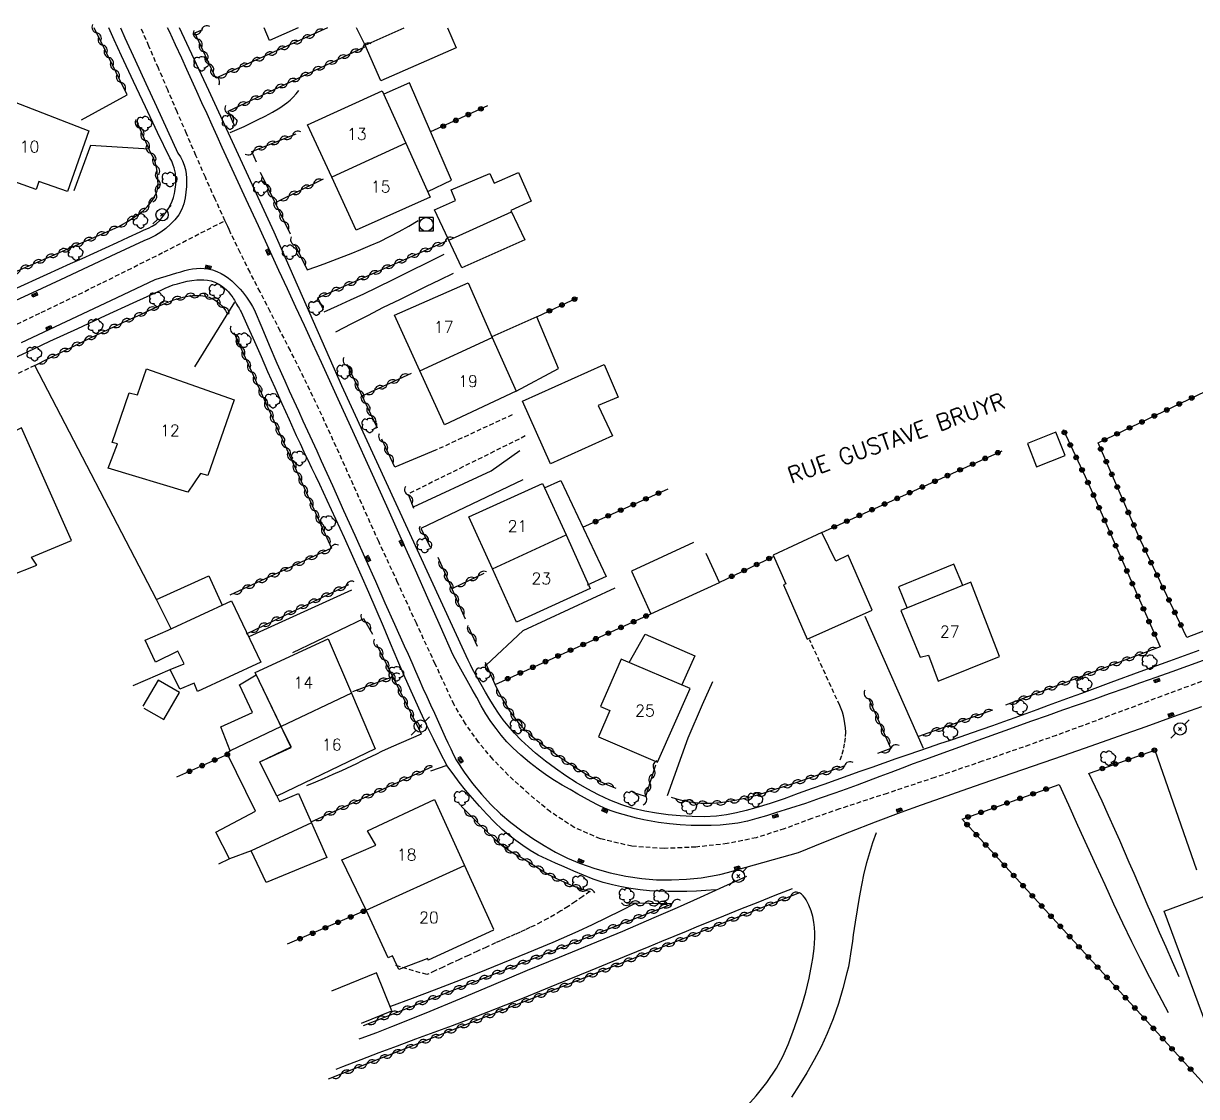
# Model space of a CAD drawing. Header units: millimetres. Extents: x 168000 to 169000, y 126998 to 128000.
# Drawn here: x 168260 to 168387.4, y 127883.9 to 128000.5 of the extents above; entities that cross this region are included whole.
import ezdxf
from ezdxf.enums import TextEntityAlignment as Align

# ---------------------------------------------------------------- set-up
doc = ezdxf.new("R2010")
doc.units = ezdxf.units.MM
doc.linetypes.add('DASHED', pattern=[0.75, 0.5, -0.25])
doc.layers.get('0').update_dxf_attribs({"linetype": 'CONTINUOUS'})
for name, color, linetype in [('W0001', 6, 'DASHED'), ('W0014', 7, 'CONTINUOUS'), ('W0017', 7, 'CONTINUOUS'), ('W0101', 7, 'CONTINUOUS'), ('W0104', 1, 'CONTINUOUS'), ('W0112', 1, 'DASHED'), ('W0300', 7, 'CONTINUOUS'), ('W0310', 3, 'CONTINUOUS'), ('W0323', 7, 'CONTINUOUS'), ('W0333', 7, 'CONTINUOUS'), ('W0401', 7, 'CONTINUOUS'), ('W0420', 7, 'CONTINUOUS'), ('W0473', 7, 'CONTINUOUS'), ('W0989', 7, 'CONTINUOUS'), ('W0991', 7, 'CONTINUOUS'), ('W1102', 7, 'CONTINUOUS')]:
    doc.layers.add(name, color=color, linetype=linetype)
doc.styles.get("Standard").update_dxf_attribs({"font": 'romans.shx', "width": 0.85})

# ---------------------------------------------------------------- blocks, each defined once
blk = doc.blocks.new('T300')
for p, q in [((-0.8, 0.51), (-0.86, 0.34)), ((-0.86, 0.34), (-0.86, 0.17)), ((-0.86, 0.17), (-0.74, 0.06)), ((-0.69, 0.63), (-0.8, 0.51)), ((-0.8, -0.06), (-0.74, 0.06)), ((-0.74, 0.06), (-0.69, 0.11)), ((-0.57, 0.69), (-0.69, 0.63)), ((-0.46, 0.69), (-0.57, 0.69)), ((-0.29, 0.63), (-0.46, 0.69)), ((-0.29, 0.63), (-0.17, 0.74)), ((-0.23, 0.57), (-0.29, 0.63)), ((-0.17, 0.74), (-0.06, 0.8)), ((-0.06, 0.8), (0.06, 0.8)), ((0.06, 0.8), (0.23, 0.74)), ((0.23, 0.74), (0.34, 0.63)), ((0.34, 0.63), (0.4, 0.51)), ((0.46, 0.46), (0.34, 0.46)), ((0.4, 0.51), (0.4, 0.46)), ((0.57, 0.4), (0.46, 0.46)), ((0.57, 0.4), (0.69, 0.29)), ((0.69, 0.29), (0.74, 0.17)), ((0.74, 0.06), (0.69, -0.17)), ((0.74, 0.17), (0.74, 0.06)), ((-0.8, -0.17), (-0.8, -0.06)), ((-0.8, -0.23), (-0.8, -0.17)), ((-0.74, -0.34), (-0.8, -0.23)), ((-0.69, -0.4), (-0.74, -0.34)), ((-0.51, -0.46), (-0.69, -0.4)), ((-0.4, -0.46), (-0.51, -0.46)), ((-0.4, -0.46), (-0.34, -0.46)), ((-0.34, -0.46), (-0.34, -0.4)), ((-0.34, -0.51), (-0.34, -0.46)), ((-0.29, -0.63), (-0.34, -0.51)), ((-0.17, -0.74), (-0.29, -0.63)), ((-0.06, -0.8), (-0.17, -0.74)), ((0.06, -0.8), (-0.06, -0.8)), ((0.17, -0.74), (0.06, -0.8)), ((0.23, -0.69), (0.17, -0.74)), ((0.29, -0.46), (0.23, -0.46)), ((0.29, -0.63), (0.23, -0.69)), ((0.46, -0.4), (0.29, -0.46)), ((0.34, -0.51), (0.29, -0.63)), ((0.34, -0.51), (0.34, -0.46)), ((0.57, -0.34), (0.46, -0.4)), ((0.63, -0.29), (0.57, -0.34)), ((0.69, -0.17), (0.63, -0.29))]:
    blk.add_line(p, q)
blk = doc.blocks.new('T420')
for p, q in [((0.75, 0.75), (-0.75, 0.75)), ((-0.75, 0.75), (-0.75, -0.75)), ((0.75, 0.75), (0.75, -0.75)), ((0.75, -0.75), (-0.75, -0.75))]:
    blk.add_line(p, q)
blk.add_ellipse((0, 0), major_axis=(-0.53, 0.53), ratio=1, start_param=3.926991, end_param=10.210176)
blk = doc.blocks.new('T401')
for p, q in [((-0.3, 0.3), (0, 0.3)), ((-0.3, -0.25), (-0.3, 0.3)), ((-0.3, 0.15), (0, 0.15)), ((-0.3, 0), (0, 0)), ((0, 0.3), (0, -0.25)), ((-0.3, -0.15), (0, -0.15)), ((-0.3, -0.25), (-0.3, -0.3)), ((-0.3, -0.3), (0, -0.3)), ((0, -0.3), (0, -0.25))]:
    blk.add_line(p, q)
blk = doc.blocks.new('T473')
for p, q in [((-0.166667, 0.166667), (0.166667, -0.166667)), ((-0.166667, -0.166667), (0.166667, 0.166667)), ((0.500001, 0.500001), (1.000002, 1.000002)), ((-1.000002, -1.000002), (-0.500001, -0.500001))]:
    blk.add_line(p, q)
blk.add_ellipse((0, 0), major_axis=(0.471405, 0.471405), ratio=1, start_param=5.4977871438, end_param=11.780972451)
blk = doc.blocks.new('t310o')
at = {"color": 0, "linetype": 'Continuous'}
for centre, start, end in [((-0.5, 0.38), 216.8699, 323.1304), ((0.5, -0.37), 36.8699, 143.1303)]:
    blk.add_arc(centre, 0.625, start, end, dxfattribs=at)
blk = doc.blocks.new('t323o')
at = {"color": 0, "linetype": 'Continuous'}
for radius in [0.25, 0.15]:
    blk.add_circle((0, 0), radius, dxfattribs=at)

msp = doc.modelspace()

# ---------------------------------------------------------------- linework, layer by layer
at = {"layer": 'W0001'}
for points in [[(168281.84, 127979.06), (168280.77, 127981.41), (168279.71, 127983.77), (168278.68, 127986.14), (168277.66, 127988.51), (168276.64, 127990.89), (168275.63, 127993.26), (168274.61, 127995.64), (168273.58, 127998.01), (168272.71, 128000)], [(168255.17, 127965.9), (168261.89, 127969.08), (168268.58, 127972.34), (168275.23, 127975.67), (168281.84, 127979.06)], [(168389.31, 127929.53), (168386.45, 127928.47), (168383.58, 127927.4), (168380.72, 127926.33), (168377.86, 127925.26), (168374.99, 127924.2), (168372.12, 127923.15), (168369.24, 127922.12), (168364.09, 127920.33), (168358.93, 127918.57), (168353.75, 127916.85), (168348.57, 127915.15), (168345.58, 127914.11), (168342.59, 127913), (168339.54, 127912.03), (168336.4, 127911.39), (168332.99, 127911.01), (168329.53, 127910.86), (168326.04, 127911.1), (168322.62, 127911.9), (168319.78, 127913.14), (168317.2, 127914.83), (168314.84, 127916.78), (168312.61, 127918.82), (168310.92, 127920.56), (168309.37, 127922.42), (168307.97, 127924.39), (168306.73, 127926.47), (168304.68, 127930.89), (168302.63, 127935.32), (168300.59, 127939.76), (168298.55, 127944.19), (168297.62, 127946.25), (168296.69, 127948.31), (168295.77, 127950.38), (168294.85, 127952.44), (168293.92, 127954.5), (168292.98, 127956.56), (168292.03, 127958.61), (168291.07, 127960.65), (168290.02, 127962.8), (168288.94, 127964.94), (168287.85, 127967.07), (168286.75, 127969.19), (168285.65, 127971.32), (168284.56, 127973.45), (168283.49, 127975.59), (168282.45, 127977.75), (168282.3, 127978.08), (168282.15, 127978.41), (168281.99, 127978.73), (168281.84, 127979.06)]]:
    msp.add_lwpolyline(points, dxfattribs=at)
at = {"layer": 'W0014'}
for points in [[(168275.84, 127985.89), (168274.51, 127988.65), (168273.2, 127991.42), (168271.9, 127994.19), (168270.61, 127996.97), (168269.82, 127998.7), (168269.22, 128000)], [(168270.48, 128000), (168270.97, 127998.91), (168272.07, 127996.5), (168273.23, 127993.97), (168274.39, 127991.45), (168275.56, 127988.92), (168276.73, 127986.4)], [(168306.59, 127931.94), (168305.24, 127934.99), (168303.88, 127938.05), (168302.52, 127941.1), (168301.16, 127944.14), (168299.42, 127948.03), (168297.67, 127951.9), (168295.92, 127955.78), (168294.15, 127959.65), (168293.24, 127961.66), (168292.32, 127963.66), (168291.4, 127965.66), (168290.48, 127967.66), (168289.55, 127969.66), (168288.63, 127971.66), (168287.7, 127973.66), (168286.78, 127975.65), (168285.47, 127978.5), (168284.16, 127981.34), (168282.85, 127984.18), (168281.55, 127987.02), (168281, 127988.23), (168280.44, 127989.44), (168279.89, 127990.65), (168279.34, 127991.86), (168278.79, 127993.07), (168278.24, 127994.28), (168277.69, 127995.49), (168277.14, 127996.7), (168276.47, 127998.15), (168275.8, 127999.6), (168275.61, 128000)], [(168307.81, 127932.27), (168294.52, 127961.11), (168287.17, 127977.8), (168280.08, 127993.19), (168276.9, 128000)], [(168276.73, 127986.4), (168277, 127985.98), (168277.22, 127985.54), (168277.4, 127985.08), (168277.54, 127984.6), (168277.63, 127984.15), (168277.67, 127983.69), (168277.67, 127983.23), (168277.65, 127982.78), (168277.6, 127982.15), (168277.53, 127981.52), (168277.39, 127980.89), (168277.16, 127980.29), (168276.82, 127979.7), (168276.39, 127979.16), (168275.92, 127978.67), (168275.41, 127978.22), (168274.86, 127977.8), (168274.28, 127977.44), (168273.66, 127977.12), (168273.02, 127976.86)], [(168258.86, 127971.57), (168262.54, 127973.25), (168263.8, 127973.82), (168265.07, 127974.39), (168266.33, 127974.96), (168267.6, 127975.52), (168268.86, 127976.09), (168270.13, 127976.67), (168271.38, 127977.25), (168272.64, 127977.85), (168273.07, 127978.05), (168273.52, 127978.24), (168273.95, 127978.45), (168274.35, 127978.73), (168274.75, 127979.09), (168275.1, 127979.5), (168275.42, 127979.93), (168275.7, 127980.39), (168275.91, 127980.77), (168276.09, 127981.17), (168276.24, 127981.58), (168276.36, 127982.01), (168276.4, 127982.24), (168276.44, 127982.48), (168276.47, 127982.72), (168276.49, 127982.96), (168276.5, 127983.2), (168276.5, 127983.44), (168276.49, 127983.68), (168276.48, 127983.92), (168276.45, 127984.22), (168276.39, 127984.52), (168276.32, 127984.81), (168276.23, 127985.1), (168276.15, 127985.31), (168276.06, 127985.51), (168275.95, 127985.7), (168275.84, 127985.89)], [(168273.02, 127976.86), (168270, 127975.45), (168266.98, 127974.04), (168263.96, 127972.63), (168260.93, 127971.23), (168257.71, 127969.75), (168254.49, 127968.27), (168251.27, 127966.8), (168248.05, 127965.32), (168244.82, 127963.85), (168241.6, 127962.38), (168238.38, 127960.9), (168235.16, 127959.43), (168229.08, 127956.63), (168223.01, 127953.83), (168216.94, 127951.02), (168210.87, 127948.22), (168204.69, 127945.36), (168198.51, 127942.5), (168192.33, 127939.64), (168186.14, 127936.77), (168183.05, 127935.34), (168179.95, 127933.89)], [(168274.26, 127972.66), (168274.85, 127972.85), (168275.44, 127973.04), (168276.03, 127973.22), (168276.63, 127973.39), (168277.05, 127973.51), (168277.47, 127973.63), (168277.9, 127973.74), (168278.33, 127973.81), (168278.74, 127973.85), (168279.15, 127973.88), (168279.57, 127973.87), (168279.98, 127973.82), (168280.47, 127973.7), (168280.95, 127973.53), (168281.41, 127973.32), (168281.85, 127973.07), (168282.23, 127972.81), (168282.58, 127972.51), (168282.91, 127972.19), (168283.24, 127971.87), (168283.49, 127971.6), (168283.73, 127971.32), (168283.97, 127971.04), (168284.19, 127970.75), (168284.41, 127970.42), (168284.63, 127970.09), (168284.83, 127969.75), (168285.01, 127969.4)], [(168259.75, 127965.82), (168264.59, 127968.09), (168269.43, 127970.37), (168274.26, 127972.66)], [(168274.9, 127971.51), (168275.33, 127971.72), (168275.78, 127971.9), (168276.23, 127972.07), (168276.69, 127972.21), (168277.2, 127972.35), (168277.72, 127972.47), (168278.24, 127972.57), (168278.77, 127972.62), (168279.17, 127972.64), (168279.56, 127972.64), (168279.96, 127972.6), (168280.35, 127972.52), (168280.74, 127972.38), (168281.11, 127972.2), (168281.47, 127971.98), (168281.8, 127971.74), (168282.02, 127971.54), (168282.22, 127971.32), (168282.4, 127971.09), (168282.58, 127970.86), (168282.68, 127970.72), (168282.77, 127970.57), (168282.86, 127970.42), (168282.95, 127970.27), (168283.03, 127970.12), (168283.11, 127969.97), (168283.2, 127969.82), (168283.29, 127969.68), (168283.37, 127969.55), (168283.45, 127969.42), (168283.53, 127969.28), (168283.61, 127969.15)], [(168257.95, 127963.68), (168260.39, 127964.82), (168262.83, 127965.96), (168265.85, 127967.35), (168268.86, 127968.74), (168271.88, 127970.13), (168274.9, 127971.51)], [(168283.61, 127969.15), (168284.33, 127967.53), (168285.04, 127965.92), (168285.76, 127964.3), (168286.47, 127962.68), (168287.25, 127960.94), (168288.02, 127959.2), (168288.8, 127957.46), (168289.59, 127955.72), (168290, 127954.84), (168290.42, 127953.96), (168290.83, 127953.08), (168291.25, 127952.2), (168291.67, 127951.33), (168292.09, 127950.45), (168292.5, 127949.57), (168292.91, 127948.69), (168293.85, 127946.67), (168294.78, 127944.64), (168295.7, 127942.6), (168296.61, 127940.57), (168297.43, 127938.72), (168298.22, 127936.87), (168299.01, 127935.01), (168299.79, 127933.15), (168300.58, 127931.29), (168301.37, 127929.43), (168302.19, 127927.59), (168303.03, 127925.75), (168303.73, 127924.27), (168304.45, 127922.79), (168305.19, 127921.33), (168305.95, 127919.87)], [(168285.01, 127969.4), (168285.83, 127967.46), (168286.65, 127965.52), (168287.49, 127963.59), (168288.33, 127961.66), (168288.82, 127960.57), (168289.31, 127959.48), (168289.81, 127958.4), (168290.31, 127957.31), (168290.81, 127956.23), (168291.31, 127955.14), (168291.8, 127954.06), (168292.3, 127952.97), (168293.51, 127950.28), (168294.72, 127947.59), (168295.93, 127944.9), (168297.13, 127942.21), (168298.18, 127939.88), (168299.22, 127937.55), (168300.26, 127935.22), (168301.31, 127932.89), (168301.72, 127931.97), (168302.12, 127931.05), (168302.53, 127930.13), (168302.93, 127929.21), (168303.34, 127928.29), (168303.75, 127927.38), (168304.17, 127926.46), (168304.59, 127925.55), (168304.89, 127924.91), (168305.19, 127924.27), (168305.48, 127923.62), (168305.77, 127922.97), (168306.06, 127922.33), (168306.36, 127921.68), (168306.67, 127921.04), (168306.98, 127920.41)], [(168388.1, 127931.28), (168386.38, 127930.67), (168384.67, 127930.05), (168382.96, 127929.44), (168381.27, 127928.84), (168379.58, 127928.25), (168377.89, 127927.65), (168376.2, 127927.06), (168374.51, 127926.47), (168372.82, 127925.87), (168371.13, 127925.28), (168369.44, 127924.68), (168366.53, 127923.64), (168363.62, 127922.6), (168360.71, 127921.55), (168357.81, 127920.5), (168356.59, 127920.05), (168355.38, 127919.59), (168354.16, 127919.13), (168352.95, 127918.67), (168351.74, 127918.2), (168350.52, 127917.75), (168349.3, 127917.3), (168348.08, 127916.86), (168346.48, 127916.31), (168344.88, 127915.76), (168343.27, 127915.23), (168341.65, 127914.73), (168340.64, 127914.42), (168339.62, 127914.12), (168338.6, 127913.84), (168337.56, 127913.62), (168336.59, 127913.49), (168335.62, 127913.41), (168334.64, 127913.36), (168333.66, 127913.35), (168332.48, 127913.37), (168331.29, 127913.43), (168330.11, 127913.54), (168328.94, 127913.69), (168328.13, 127913.82), (168327.33, 127913.99), (168326.53, 127914.17), (168325.74, 127914.38), (168325.08, 127914.56), (168324.43, 127914.75), (168323.78, 127914.96), (168323.14, 127915.21), (168322.38, 127915.56), (168321.63, 127915.95), (168320.9, 127916.36), (168320.17, 127916.77), (168319.32, 127917.25), (168318.47, 127917.74), (168317.63, 127918.25), (168316.81, 127918.79), (168315.85, 127919.49), (168314.9, 127920.21), (168313.98, 127920.98), (168313.11, 127921.79), (168312.46, 127922.46), (168311.85, 127923.16), (168311.28, 127923.89), (168310.73, 127924.64), (168310.18, 127925.49), (168309.67, 127926.37), (168309.19, 127927.26), (168308.7, 127928.14), (168308.16, 127929.09), (168307.63, 127930.03), (168307.11, 127930.99), (168306.59, 127931.94)], [(168387.6, 127932.35), (168384.41, 127931.21), (168381.22, 127930.05), (168378.04, 127928.88), (168374.86, 127927.71), (168373.65, 127927.27), (168372.44, 127926.83), (168371.24, 127926.38), (168370.03, 127925.93), (168368.82, 127925.49), (168367.62, 127925.05), (168366.41, 127924.61), (168365.2, 127924.18), (168364.05, 127923.78), (168362.9, 127923.38), (168361.76, 127922.99), (168360.61, 127922.6), (168359.46, 127922.21), (168358.31, 127921.83), (168357.16, 127921.44), (168356.01, 127921.04), (168354.71, 127920.59), (168353.4, 127920.13), (168352.1, 127919.67), (168350.8, 127919.21), (168349.5, 127918.74), (168348.2, 127918.28), (168346.9, 127917.82), (168345.6, 127917.37), (168344.08, 127916.82), (168342.57, 127916.26), (168341.05, 127915.73), (168339.5, 127915.26), (168338.44, 127914.98), (168337.38, 127914.72), (168336.3, 127914.52), (168335.21, 127914.38), (168333.9, 127914.31), (168332.59, 127914.32), (168331.28, 127914.39), (168329.98, 127914.52), (168328.7, 127914.7), (168327.43, 127914.93), (168326.18, 127915.22), (168324.94, 127915.6), (168323.65, 127916.1), (168322.41, 127916.69), (168321.19, 127917.34), (168320, 127918.03), (168318.85, 127918.76), (168317.73, 127919.54), (168316.64, 127920.36), (168315.58, 127921.22), (168314.79, 127921.91), (168314.02, 127922.63), (168313.28, 127923.38), (168312.59, 127924.17), (168312.05, 127924.85), (168311.55, 127925.57), (168311.08, 127926.29), (168310.62, 127927.03), (168310.12, 127927.84), (168309.65, 127928.67), (168309.19, 127929.5), (168308.74, 127930.34), (168308.49, 127930.82), (168308.26, 127931.3), (168308.03, 127931.79), (168307.81, 127932.27)], [(168344.13, 127910.43), (168346.9, 127911.56), (168349.69, 127912.66), (168352.49, 127913.74), (168355.29, 127914.79), (168357.48, 127915.6), (168359.68, 127916.38), (168361.89, 127917.16), (168364.09, 127917.92), (168366.3, 127918.68), (168368.51, 127919.44), (168370.72, 127920.2), (168372.92, 127920.97), (168375.91, 127922.02), (168378.89, 127923.07), (168381.88, 127924.12), (168384.86, 127925.18), (168387.95, 127926.27)], [(168306.98, 127920.41), (168307.81, 127919.14), (168308.72, 127917.92), (168309.69, 127916.75), (168310.72, 127915.64), (168311.78, 127914.62), (168312.9, 127913.67), (168314.07, 127912.78), (168315.28, 127911.94), (168316.5, 127911.17), (168317.74, 127910.46), (168319.03, 127909.82), (168320.36, 127909.26), (168322, 127908.69), (168323.68, 127908.22), (168325.38, 127907.85), (168327.11, 127907.6), (168328.72, 127907.47), (168330.34, 127907.46), (168331.96, 127907.54), (168333.56, 127907.69), (168334.58, 127907.84), (168335.58, 127908.03), (168336.58, 127908.28), (168337.56, 127908.57)], [(168305.95, 127919.87), (168304.16, 127919.26)], [(168335.12, 127906.37), (168334.08, 127906.29), (168333.04, 127906.23), (168332, 127906.19), (168330.96, 127906.18), (168329.96, 127906.19), (168328.95, 127906.21), (168327.95, 127906.26), (168326.95, 127906.36), (168325.93, 127906.5), (168324.92, 127906.68), (168323.92, 127906.9), (168322.93, 127907.17), (168321.84, 127907.53), (168320.77, 127907.95), (168319.72, 127908.4), (168318.67, 127908.86), (168317.73, 127909.27), (168316.8, 127909.69), (168315.87, 127910.14), (168314.98, 127910.65), (168314.19, 127911.17), (168313.42, 127911.72), (168312.68, 127912.31), (168311.96, 127912.93), (168311.1, 127913.73), (168310.28, 127914.57), (168309.48, 127915.44), (168308.71, 127916.32), (168307.98, 127917.18), (168307.28, 127918.06), (168306.61, 127918.96), (168305.95, 127919.87)], [(168337.56, 127908.57), (168344.13, 127910.43)]]:
    msp.add_lwpolyline(points, dxfattribs=at)
at = {"layer": 'W0017'}
for points in [[(168266.27, 127990), (168271.23, 127992.74)], [(168282.41, 127988.63), (168283.16, 127988.95), (168283.91, 127989.28), (168284.65, 127989.63), (168285.38, 127990), (168286.19, 127990.42), (168287, 127990.85), (168287.8, 127991.31), (168288.55, 127991.85), (168288.91, 127992.15), (168289.25, 127992.48), (168289.56, 127992.84), (168289.85, 127993.21)], [(168273.61, 127986.82), (168267.23, 127987.23), (168265.42, 127982.29)], [(168290.76, 127973.7), (168291.7, 127974.04), (168292.63, 127974.38), (168293.55, 127974.73), (168294.48, 127975.09), (168295.53, 127975.5), (168296.58, 127975.91), (168297.62, 127976.35), (168298.65, 127976.81), (168299.71, 127977.34), (168300.77, 127977.89), (168301.8, 127978.47), (168302.83, 127979.07)], [(168292.61, 127969.14), (168294.05, 127969.79), (168295.48, 127970.46), (168296.91, 127971.12), (168298.34, 127971.8), (168300.17, 127972.69), (168302, 127973.59), (168303.82, 127974.5), (168305.64, 127975.43)], [(168306.61, 127973.3), (168305.15, 127972.61), (168303.69, 127971.9), (168302.23, 127971.19), (168300.78, 127970.47), (168299.04, 127969.61), (168297.31, 127968.73), (168295.58, 127967.85), (168293.85, 127966.96)], [(168282.87, 127970.19), (168278.53, 127963.17)], [(168304.72, 127954.12), (168300.3, 127952.29)], [(168302.3, 127947.98), (168310.77, 127951.9), (168313.86, 127954.08)], [(168314.19, 127950.9), (168303.13, 127945.63)], [(168295.57, 127938.91), (168284.42, 127933.85)], [(168310.22, 127930.79), (168314.23, 127934.55), (168324.21, 127939.18)], [(168289.22, 127932.15), (168296.92, 127935.84)], [(168357.71, 127921.71), (168351.37, 127936.06)], [(168329.89, 127916.6), (168332.14, 127922.89), (168333.71, 127926.51), (168334.84, 127928.99)], [(168303.14, 127923.27), (168302.06, 127922.81), (168300.98, 127922.34), (168299.9, 127921.86), (168298.83, 127921.38), (168298.29, 127921.12), (168297.74, 127920.86), (168297.2, 127920.6), (168296.66, 127920.33), (168296.12, 127920.07), (168295.58, 127919.81), (168295.04, 127919.55), (168294.5, 127919.3), (168293.55, 127918.88), (168292.61, 127918.46), (168291.66, 127918.06), (168290.71, 127917.66)], [(168382.83, 127921.55), (168387.35, 127908.55)], [(168385.49, 127896.93), (168384.77, 127898.53), (168384.06, 127900.14), (168383.35, 127901.75), (168382.64, 127903.36), (168382.12, 127904.55), (168381.61, 127905.75), (168381.09, 127906.95), (168380.58, 127908.15), (168380.06, 127909.34), (168379.54, 127910.54), (168379.02, 127911.73), (168378.49, 127912.93), (168377.8, 127914.46), (168377.1, 127916), (168376.39, 127917.53), (168375.68, 127919.05)], [(168372.44, 127917.8), (168373.44, 127915.6), (168374.44, 127913.4), (168375.45, 127911.19), (168376.46, 127908.99), (168377.4, 127906.93), (168378.35, 127904.86), (168379.31, 127902.79), (168380.29, 127900.74), (168381.26, 127898.8), (168382.25, 127896.88), (168383.26, 127894.96), (168384.29, 127893.06)], [(168352.56, 127912.57), (168352.18, 127911.49), (168351.84, 127910.4), (168351.52, 127909.29), (168351.24, 127908.18), (168350.96, 127906.86), (168350.72, 127905.53), (168350.5, 127904.2), (168350.29, 127902.87), (168350.17, 127902.18), (168350.07, 127901.49), (168349.98, 127900.79), (168349.89, 127900.1), (168349.79, 127899.41), (168349.68, 127898.71), (168349.55, 127898.02), (168349.39, 127897.34), (168348.96, 127895.66), (168348.47, 127894.01), (168347.9, 127892.37), (168347.26, 127890.76), (168346.59, 127889.31), (168345.85, 127887.89), (168345.05, 127886.5), (168344.21, 127885.14), (168343.38, 127883.86)], [(168338.47, 127907.83), (168335.97, 127906.68), (168333.46, 127905.54), (168330.95, 127904.42), (168328.43, 127903.32), (168325, 127901.86), (168321.57, 127900.44), (168318.12, 127899.02), (168314.68, 127897.6), (168311, 127896.06), (168307.32, 127894.51), (168303.64, 127892.98), (168299.94, 127891.49), (168298.28, 127890.84), (168296.61, 127890.21), (168296.39, 127890.13)], [(168343.43, 127906.48), (168341.57, 127905.74), (168339.7, 127905), (168337.84, 127904.26), (168335.99, 127903.51), (168334.63, 127902.96), (168333.28, 127902.41), (168331.93, 127901.86), (168330.58, 127901.3), (168329.24, 127900.74), (168327.89, 127900.19), (168326.54, 127899.63), (168325.19, 127899.08), (168321.51, 127897.58), (168317.84, 127896.07), (168314.16, 127894.58), (168310.47, 127893.12), (168308.5, 127892.36), (168306.51, 127891.61), (168304.53, 127890.87), (168302.54, 127890.14), (168300.55, 127889.4), (168298.56, 127888.67), (168296.58, 127887.92), (168294.6, 127887.15), (168293.88, 127886.87)], [(168299.85, 127893.73), (168302.22, 127894.6), (168304.58, 127895.49), (168306.94, 127896.4), (168309.28, 127897.33), (168312.03, 127898.44), (168314.77, 127899.55), (168317.49, 127900.7), (168320.2, 127901.89), (168321.77, 127902.62), (168323.33, 127903.36), (168324.88, 127904.13), (168326.42, 127904.91)], [(168338.3, 127882.63), (168339.54, 127884), (168340.7, 127885.45), (168341.74, 127886.99), (168342.43, 127888.26), (168343.01, 127889.57), (168343.52, 127890.91), (168343.99, 127892.26), (168344.48, 127893.76), (168344.93, 127895.26), (168345.3, 127896.79), (168345.59, 127898.34), (168345.68, 127898.9), (168345.76, 127899.45), (168345.82, 127900.01), (168345.87, 127900.58), (168345.9, 127901.14), (168345.9, 127901.71), (168345.88, 127902.28), (168345.81, 127902.85), (168345.69, 127903.48), (168345.51, 127904.1), (168345.27, 127904.71), (168344.96, 127905.28), (168344.81, 127905.5), (168344.64, 127905.7), (168344.45, 127905.88), (168344.24, 127906.04)]]:
    msp.add_lwpolyline(points, dxfattribs=at)
at = {"layer": 'W0101'}
for points in [[(168286.69, 127998.63), (168286.09, 128000)], [(168289.78, 128000), (168286.69, 127998.63)], [(168293.43, 127983.77), (168290.81, 127989.46), (168298.93, 127993.17), (168301.5, 127987.47)], [(168301.5, 127987.47), (168304.14, 127981.6), (168296.08, 127978.03)], [(168296.08, 127978.03), (168293.43, 127983.77)], [(168303, 127962.74), (168300.24, 127968.8), (168308.24, 127972.29), (168310.86, 127966.38)], [(168310.86, 127966.38), (168313.45, 127960.53), (168305.67, 127956.87)], [(168305.67, 127956.87), (168303, 127962.74)], [(168310.89, 127941.24), (168308.33, 127946.87), (168316.34, 127950.51), (168318.88, 127944.92)], [(168318.88, 127944.92), (168321.52, 127939.11), (168313.52, 127935.46)], [(168313.52, 127935.46), (168310.89, 127941.24)], [(168287.96, 127924.11), (168285.11, 127929.96), (168293.04, 127933.65)], [(168293.04, 127933.65), (168295.57, 127927.72)], [(168295.57, 127927.72), (168298.15, 127921.68), (168287.49, 127916.56), (168285.64, 127920.27), (168289.04, 127921.9), (168287.96, 127924.11)], [(168297.19, 127904.16), (168294.53, 127909.62), (168298.22, 127911.22), (168297.33, 127912.78), (168304.6, 127916.19)], [(168304.6, 127916.19), (168307.86, 127909.01)], [(168307.86, 127909.01), (168310.99, 127902.11)], [(168310.99, 127901.97), (168303.9, 127898.73), (168303.86, 127898.91), (168300.73, 127897.7), (168300.05, 127899.19), (168299.55, 127898.99), (168297.19, 127904.16), (168297.19, 127904.16)]]:
    msp.add_lwpolyline(points, dxfattribs=at)
for points in [[(168261.35, 127982.45), (168256.04, 127984.32), (168256.48, 127985.91), (168254.56, 127986.54), (168256.61, 127991.9), (168258.43, 127991.16), (168258.93, 127991.98), (168267.05, 127988.81), (168264.73, 127982.22), (168261.62, 127983.31)], [(168273.32, 127962.97), (168282.83, 127959.59), (168279.98, 127951.39), (168279.19, 127951.61), (168277.81, 127949.56), (168269.17, 127952.16), (168270.18, 127954.82), (168269.58, 127954.96), (168271.42, 127960.34), (168272.34, 127960.15)], [(168265.16, 127944.31), (168259.74, 127956.56), (168253.17, 127953.32), (168254.57, 127950.49), (168253.54, 127950.08), (168255.84, 127944.98), (168256.48, 127945.35), (168258.47, 127940.49), (168261.42, 127941.65), (168260.82, 127942.52)], [(168365.97, 127931.7), (168362.86, 127939.8), (168355.25, 127936.71), (168357.33, 127931.66), (168358.24, 127931.85), (168359.3, 127929.03)], [(168328.83, 127920.23), (168332.36, 127928.23), (168324.88, 127931.44), (168322.63, 127926.3), (168323.64, 127925.85), (168322.41, 127922.99)], [(168383.86, 127904.05), (168399.71, 127909.9), (168404.22, 127897.71), (168388.36, 127891.86)]]:
    msp.add_lwpolyline(points, close=True, dxfattribs=at)
at = {"layer": 'W0104'}
for points in [[(168297.05, 127998.13), (168296.12, 128000)], [(168297.05, 127998.13), (168301.31, 128000)], [(168306, 128000), (168306.95, 127997.84), (168298.76, 127994.24), (168297.05, 127998.13)], [(168303.86, 127982.24), (168306.46, 127983.45), (168301.87, 127994.02), (168299.1, 127992.78)], [(168306.15, 127976.95), (168312.96, 127980)], [(168313.45, 127960.53), (168318.07, 127963.01), (168315.72, 127968.62), (168310.82, 127966.45)], [(168317.2, 127952.65), (168314.16, 127959.46), (168323.02, 127963.45), (168324.53, 127959.89), (168322.36, 127958.98), (168323.92, 127955.67), (168317.18, 127952.65)], [(168316.56, 127950.02), (168318.32, 127950.82), (168323.26, 127940.41), (168321.19, 127939.48)], [(168332.71, 127944.09), (168325.98, 127940.99), (168328.11, 127936.34)], [(168328.11, 127936.34), (168335.55, 127939.77), (168334.12, 127942.89)], [(168361.98, 127939.44), (168360.99, 127941.73), (168355, 127939.27), (168355.92, 127936.98)], [(168275.99, 127934.71), (168274.41, 127937.91), (168280.1, 127940.46), (168281.52, 127937.28)], [(168321.19, 127939.45), (168321.19, 127939.45)], [(168325.73, 127931.07), (168327.47, 127934.15), (168332.86, 127931.8), (168331.45, 127928.62)], [(168275.2, 127924.86), (168276.9, 127927.79), (168274.57, 127929.15), (168272.93, 127926.33)], [(168287.49, 127916.56), (168287.76, 127915.96), (168289.84, 127916.84), (168292.91, 127909.87), (168286.32, 127907.17), (168284.7, 127910.59), (168282.33, 127909.72), (168280.84, 127912.65), (168285.15, 127914.92), (168282.06, 127921.26), (168282.42, 127921.45), (168281.4, 127924.08), (168284.84, 127925.63), (168283.43, 127928.63), (168285.23, 127929.73)], [(168287.49, 127916.56), (168285.62, 127920.28), (168289.04, 127921.83), (168285.11, 127929.96)], [(168273.04, 127926.11), (168275.2, 127924.86)], [(168291.24, 127913.66), (168284.7, 127910.59)], [(168296.66, 127891.88), (168299.96, 127893.23), (168298.28, 127897.34), (168293.41, 127895.35)]]:
    msp.add_lwpolyline(points, dxfattribs=at)
for points in [[(168307.58, 127973.92), (168304.6, 127980.24), (168306.87, 127981.24), (168306.39, 127982.41), (168310.61, 127984.17), (168311.08, 127983.12), (168313.72, 127984.28), (168315.11, 127981.16), (168312.88, 127980.17), (168314.41, 127976.99)], [(168372.09, 127956.07), (168368.99, 127954.85), (168369.98, 127952.32), (168373.08, 127953.54)], [(168352.13, 127936.76), (168349.53, 127942.72), (168348.18, 127942.07), (168346.65, 127945.18), (168341.37, 127942.73), (168342.76, 127939.6), (168342.52, 127939.49), (168345.08, 127933.58)], [(168278.87, 127927.93), (168278.49, 127928.8), (168276.92, 127928.15), (168275.88, 127930.31), (168277.4, 127930.9), (168276.71, 127932.28), (168274.3, 127931.11), (168273.18, 127933.49), (168275.67, 127934.56), (168282.54, 127937.76), (168285.74, 127931.11)]]:
    msp.add_lwpolyline(points, close=True, dxfattribs=at)
at = {"layer": 'W0112'}
for points in [[(168261.18, 127963.32), (168255.97, 127960.83)], [(168313.04, 127957.97), (168304.72, 127954.12)], [(168314.46, 127955.67), (168301.74, 127949.36)], [(168348.61, 127926.39), (168345.34, 127933.54)], [(168348.67, 127920.49), (168348.89, 127921.11), (168349.05, 127921.74), (168349.17, 127922.39), (168349.24, 127923.04), (168349.26, 127923.51), (168349.24, 127923.97), (168349.18, 127924.44), (168349.1, 127924.9), (168349.01, 127925.28), (168348.9, 127925.66), (168348.77, 127926.03), (168348.61, 127926.39)], [(168321.46, 127906.2), (168320.7, 127905.64), (168319.91, 127905.1), (168319.12, 127904.57), (168318.31, 127904.07), (168317.62, 127903.66), (168316.92, 127903.26), (168316.21, 127902.88), (168315.49, 127902.51), (168314.96, 127902.26), (168314.43, 127902.01), (168313.9, 127901.77), (168313.37, 127901.54), (168312.83, 127901.3), (168312.3, 127901.07), (168311.76, 127900.84), (168311.23, 127900.6), (168310.24, 127900.15), (168309.26, 127899.7), (168308.28, 127899.25), (168307.3, 127898.8), (168306.42, 127898.39), (168305.53, 127897.98), (168304.65, 127897.57), (168303.77, 127897.16)], [(168303.77, 127897.16), (168300.27, 127898.18)]]:
    msp.add_lwpolyline(points, dxfattribs=at)
at = {"layer": 'W0310'}
for points in [[(168271.21, 127992.74), (168267.65, 128000)], [(168292.98, 128000), (168280.86, 127994.52), (168278.58, 127999.46), (168279.43, 127999.82)], [(168282.91, 127989.28), (168282.17, 127990.95), (168297.1, 127997.98)], [(168273.78, 127986.4), (168272.28, 127989.82)], [(168285.26, 127985.4), (168284.77, 127986.57), (168289.57, 127988.49)], [(168269.9, 127978.23), (168270.32, 127978.44), (168270.74, 127978.66), (168271.15, 127978.9), (168271.55, 127979.15), (168272.03, 127979.47), (168272.51, 127979.79), (168272.97, 127980.14), (168273.39, 127980.55), (168273.72, 127980.94), (168274.02, 127981.35), (168274.27, 127981.8), (168274.46, 127982.28), (168274.51, 127982.49), (168274.55, 127982.7), (168274.56, 127982.91), (168274.57, 127983.12), (168274.56, 127983.32), (168274.55, 127983.53), (168274.54, 127983.74), (168274.52, 127983.94), (168274.49, 127984.29), (168274.44, 127984.64), (168274.37, 127984.98), (168274.28, 127985.32), (168274.19, 127985.6), (168274.07, 127985.87), (168273.94, 127986.14), (168273.8, 127986.4)], [(168288.95, 127977.59), (168285.69, 127984.28)], [(168292.5, 127983.58), (168287.43, 127981.08)], [(168251.5, 127969.87), (168258.74, 127973.35), (168269.9, 127978.23)], [(168289.39, 127976.54), (168290.76, 127973.7)], [(168292.54, 127969.38), (168291.94, 127970.66), (168305.93, 127976.87)], [(168261.19, 127963.32), (168262.67, 127964.08), (168264.16, 127964.82), (168265.65, 127965.55), (168267.15, 127966.28), (168268.53, 127966.94), (168269.91, 127967.6), (168271.3, 127968.25), (168272.69, 127968.88), (168273.58, 127969.3), (168274.47, 127969.71), (168275.37, 127970.11), (168276.3, 127970.45), (168276.79, 127970.61), (168277.29, 127970.75), (168277.8, 127970.85), (168278.31, 127970.92), (168278.76, 127970.93), (168279.21, 127970.92), (168279.66, 127970.86), (168280.11, 127970.75), (168280.42, 127970.62), (168280.72, 127970.45), (168281, 127970.26), (168281.27, 127970.04), (168281.49, 127969.81), (168281.7, 127969.57), (168281.88, 127969.3), (168282.04, 127969.02)], [(168282.8, 127966.92), (168293.42, 127943.47)], [(168298.39, 127956.52), (168295.11, 127963.43)], [(168296.73, 127960.02), (168302.09, 127962.49)], [(168300.3, 127952.29), (168298.89, 127955.32)], [(168301.74, 127949.36), (168302.31, 127947.84)], [(168303.13, 127945.63), (168304.11, 127943.64)], [(168293.42, 127943.47), (168282.36, 127938.36)], [(168307.96, 127935.76), (168304.99, 127942.48)], [(168306.65, 127939.16), (168310, 127940.78)], [(168284.17, 127934.18), (168295.29, 127939.54)], [(168296.9, 127935.85), (168297.86, 127934.14)], [(168309.27, 127932.8), (168308.33, 127934.86)], [(168298.31, 127933.06), (168303.15, 127923.3)], [(168383.4, 127932.76), (168366.62, 127926.44)], [(168311.19, 127928.67), (168310.12, 127931.05)], [(168300.06, 127929.52), (168295.68, 127927.87)], [(168324.32, 127917.37), (168323.43, 127917.75), (168322.57, 127918.15), (168321.71, 127918.58), (168320.87, 127919.04), (168319.97, 127919.58), (168319.08, 127920.16), (168318.22, 127920.76), (168317.36, 127921.38), (168316.58, 127921.95), (168315.8, 127922.52), (168315.05, 127923.14), (168314.35, 127923.81), (168313.78, 127924.45), (168313.27, 127925.13), (168312.79, 127925.83), (168312.33, 127926.54), (168312.02, 127927.06), (168311.72, 127927.59), (168311.45, 127928.12), (168311.19, 127928.67)], [(168351.72, 127927.18), (168354.17, 127921.71), (168352.71, 127921.17)], [(168365.19, 127925.88), (168357.16, 127923.02)], [(168291.2, 127913.74), (168304.38, 127919.76)], [(168328.6, 127919.92), (168327.53, 127916.51), (168326.14, 127916.93)], [(168349.15, 127919.85), (168347.52, 127919.27), (168345.9, 127918.7), (168344.26, 127918.14), (168342.62, 127917.61), (168341.55, 127917.26), (168340.48, 127916.91), (168339.41, 127916.58), (168338.31, 127916.3), (168337.43, 127916.11), (168336.55, 127915.95), (168335.65, 127915.82), (168334.75, 127915.75), (168334.13, 127915.74), (168333.52, 127915.76), (168332.91, 127915.82), (168332.3, 127915.9), (168331.8, 127915.99), (168331.31, 127916.11), (168330.82, 127916.24), (168330.33, 127916.4)], [(168307.51, 127915.44), (168308.2, 127914.74), (168308.9, 127914.05), (168309.61, 127913.36), (168310.32, 127912.68), (168310.76, 127912.27), (168311.19, 127911.84), (168311.65, 127911.44), (168312.12, 127911.05), (168312.79, 127910.59), (168313.5, 127910.16), (168314.21, 127909.76), (168314.91, 127909.34), (168315.62, 127908.9), (168316.33, 127908.45), (168317.05, 127908.01), (168317.79, 127907.62), (168318.7, 127907.2), (168319.62, 127906.82), (168320.55, 127906.48), (168321.51, 127906.19)], [(168344.23, 127906.04), (168293.06, 127885.79)], [(168296.9, 127891.63), (168330.4, 127904.86), (168325.46, 127904.93)]]:
    msp.add_lwpolyline(points, dxfattribs=at)
at = {"layer": 'W0323'}
for points in [[(168310.37, 127991.54), (168304.18, 127988.7)], [(168315.72, 127968.62), (168320.18, 127970.71)], [(168386.3, 127933.79), (168381.23, 127944.44), (168376.67, 127954.91), (168389.2, 127960.93), (168395.18, 127964.12)], [(168471.88, 127963.71), (168469.94, 127962.88), (168460.02, 127959.52), (168443.26, 127953.62), (168413.38, 127944.11), (168386.3, 127933.79)], [(168372.87, 127956.36), (168375.53, 127950.71), (168383.4, 127932.76)], [(168346.65, 127945.18), (168366.27, 127954.07)], [(168320.72, 127945.76), (168329.97, 127949.92)], [(168335.53, 127939.77), (168341.42, 127942.59)], [(168311.18, 127928.69), (168328.11, 127936.34)], [(168375.72, 127919.05), (168382.83, 127921.55)], [(168276.62, 127918.63), (168282.14, 127921.1)], [(168403.44, 127868.38), (168391.6, 127881.54), (168377.23, 127897.3), (168361.89, 127914.06), (168372.44, 127917.81)], [(168282.33, 127909.72), (168281.15, 127909.16)], [(168297.19, 127904.16), (168288.61, 127900.46)]]:
    msp.add_lwpolyline(points, dxfattribs=at)
at = {"layer": 'W0333'}
for points in [[(168274.41, 127937.91), (168261.18, 127963.32)], [(168271.86, 127928.58), (168275.88, 127930.31)]]:
    msp.add_lwpolyline(points, dxfattribs=at)
at = {"layer": 'W1102'}
for points in [[(168301.5, 127987.47), (168293.43, 127983.77)], [(168303, 127962.74), (168310.86, 127966.38)], [(168310.89, 127941.24), (168318.88, 127944.92)], [(168295.57, 127927.72), (168287.96, 127924.11)], [(168287.96, 127924.11), (168287.94, 127924.11), (168282.42, 127921.45)], [(168297.19, 127904.16), (168307.86, 127909.01)]]:
    msp.add_lwpolyline(points, dxfattribs=at)

# ---------------------------------------------------------------- block references
at = {"layer": 'W0300'}
for p in [(168279.31, 127996.1), (168273.15, 127989.59), (168282.38, 127989.77), (168275.87, 127983.52), (168285.77, 127982.57), (168272.69, 127979.02), (168265.65, 127975.54), (168288.89, 127975.63), (168274.49, 127970.5), (168281, 127971.39), (168291.76, 127969.55), (168267.83, 127967.59), (168283.92, 127966.07), (168261.17, 127964.59), (168294.85, 127962.64), (168287.06, 127959.49), (168297.56, 127956.81), (168289.93, 127953.23), (168293.09, 127946.21), (168303.54, 127943.76), (168382.31, 127931.11), (168300.49, 127929.84), (168309.91, 127929.77), (168375.24, 127928.66), (168368.22, 127926.16), (168313.68, 127924.11), (168360.67, 127923.42), (168377.81, 127920.67), (168307.59, 127916.32), (168326.02, 127916.29), (168339.49, 127916.14), (168332.3, 127915.38), (168312.4, 127911.73), (168320.44, 127907.12), (168325.52, 127905.74), (168329.27, 127905.59)]:
    msp.add_blockref('T300', p, dxfattribs=at)
at = {"layer": 'W0310'}
for p, rotation in [((168267.91, 127999.47), 116.1285100861678), ((168279.28, 127999.75), 22.36333966567828), ((168268.57, 127998.12), 116.1285100861678), ((168278.89, 127998.79), 114.799402551941), ((168290.24, 127998.76), 204.3244427454332), ((168291.61, 127999.38), 204.3244427454332), ((168279.52, 127997.43), 114.799402551941), ((168287.51, 127997.53), 204.3244427454332), ((168288.87, 127998.15), 204.3244427454332), ((168295.45, 127997.2), 25.21332674667772), ((168296.81, 127997.84), 25.21332674667772), ((168269.23, 127996.78), 116.1285100861678), ((168280.14, 127996.07), 114.799402551941), ((168284.77, 127996.29), 204.3244427454332), ((168286.14, 127996.91), 204.3244427454332), ((168292.73, 127995.93), 25.21332674667772), ((168294.09, 127996.56), 25.21332674667772), ((168269.89, 127995.43), 116.1285100861678), ((168280.77, 127994.71), 114.799402551941), ((168282.04, 127995.06), 204.3244427454332), ((168283.41, 127995.68), 204.3244427454332), ((168290.02, 127994.65), 25.21332674667772), ((168291.38, 127995.29), 25.21332674667772), ((168270.55, 127994.08), 116.1285100861678), ((168287.31, 127993.37), 25.21332674667772), ((168288.66, 127994.01), 25.21332674667772), ((168284.59, 127992.09), 25.21332674667772), ((168285.95, 127992.73), 25.21332674667772), ((168282.31, 127990.65), 113.7460513060518), ((168283.23, 127991.45), 25.21332674667772), ((168272.57, 127989.14), 113.7663352951743), ((168289.16, 127988.32), 21.75612777909065), ((168273.18, 127987.77), 113.7663352951743), ((168286.38, 127987.21), 21.75612777909065), ((168287.77, 127987.77), 21.75612777909065), ((168273.81, 127986.38), 119.6638483930324), ((168284.98, 127986.66), 21.75612777909065), ((168274.37, 127985), 105.1705105207397), ((168274.55, 127983.51), 93.01916001280355), ((168286.32, 127982.98), 115.9768759877009), ((168274.36, 127982.04), 68.61415988588332), ((168286.98, 127981.63), 115.9768759877009), ((168290.12, 127982.41), 206.2204736076549), ((168291.46, 127983.07), 206.2204736076549), ((168273.58, 127980.77), 49.60212777544553), ((168287.63, 127980.28), 115.9768759877009), ((168288.77, 127981.74), 206.2204736076549), ((168272.47, 127979.77), 33.92916142967321), ((168271.22, 127978.95), 32.13366860363407), ((168288.29, 127978.94), 115.9768759877009), ((168267.87, 127977.35), 23.64445825996166), ((168269.25, 127977.95), 23.64445825996166), ((168263.75, 127975.54), 23.64445825996166), ((168265.12, 127976.14), 23.64445825996166), ((168266.5, 127976.75), 23.64445825996166), ((168289.46, 127976.4), 295.8589340996722), ((168302.99, 127975.57), 23.92978959702752), ((168304.36, 127976.18), 23.92978959702752), ((168305.74, 127976.78), 23.92978959702752), ((168261, 127974.34), 23.64445825996166), ((168262.38, 127974.94), 23.64445825996166), ((168290.11, 127975.05), 295.8589340996722), ((168300.25, 127974.35), 23.92978959702752), ((168301.62, 127974.96), 23.92978959702752), ((168259.63, 127973.74), 23.64445825996166), ((168297.51, 127973.13), 23.92978959702752), ((168298.88, 127973.74), 23.92978959702752), ((168294.77, 127971.92), 23.92978959702752), ((168296.14, 127972.52), 23.92978959702752), ((168277.54, 127970.8), 12.02213337443819), ((168279.03, 127970.92), 358.2067148748133), ((168280.48, 127970.59), 331.1061436402517), ((168292.03, 127970.7), 23.92978959702752), ((168293.4, 127971.31), 23.92978959702752), ((168273.35, 127969.19), 24.83960816858144), ((168274.71, 127969.82), 23.60896503965208), ((168276.1, 127970.38), 20.27306174224969), ((168281.63, 127969.65), 309.8247599000666), ((168270.62, 127967.93), 25.02915364183195), ((168271.98, 127968.56), 24.56498582624009), ((168267.91, 127966.65), 25.66055817530887), ((168269.26, 127967.29), 25.39434654275285), ((168282.9, 127966.7), 294.3644034474893), ((168265.21, 127965.34), 26.23133928535275), ((168266.56, 127966), 25.92588843721876), ((168283.52, 127965.33), 294.3644034474893), ((168263.87, 127964.67), 26.53679046783795), ((168284.14, 127963.96), 294.3644034474893), ((168262.53, 127964), 26.84224198438575), ((168284.76, 127962.6), 294.3644034474893), ((168295.17, 127963.3), 115.4356387070609), ((168285.38, 127961.23), 294.3644034474893), ((168295.82, 127961.94), 115.4356387070609), ((168300.82, 127961.91), 24.78463358529094), ((168285.99, 127959.86), 294.3644034474893), ((168296.46, 127960.59), 115.4356387070609), ((168298.09, 127960.65), 24.78463358529094), ((168299.46, 127961.28), 24.78463358529094), ((168297.11, 127959.23), 115.4356387070609), ((168286.61, 127958.5), 294.3644034474893), ((168297.75, 127957.88), 115.4356387070609), ((168287.23, 127957.13), 294.3644034474893), ((168287.85, 127955.76), 294.3644034474893), ((168299.03, 127955.01), 114.9785920902219), ((168288.47, 127954.4), 294.3644034474893), ((168299.67, 127953.65), 114.9785920902219), ((168289.09, 127953.03), 294.3644034474893), ((168289.71, 127951.67), 294.3644034474893), ((168290.33, 127950.3), 294.3644034474893), ((168290.94, 127948.93), 294.3644034474893), ((168301.78, 127949.24), 290.7166640772443), ((168291.56, 127947.57), 294.3644034474893), ((168292.18, 127946.2), 294.3644034474893), ((168292.8, 127944.83), 294.3644034474893), ((168303.44, 127944.98), 296.1957039672093), ((168291.89, 127942.76), 204.799781087234), ((168293.26, 127943.39), 204.799781087234), ((168289.17, 127941.5), 204.799781087234), ((168290.53, 127942.13), 204.799781087234), ((168305.53, 127941.25), 113.8666250541795), ((168286.45, 127940.25), 204.799781087234), ((168287.81, 127940.87), 204.799781087234), ((168306.14, 127939.88), 113.8666250541795), ((168309.35, 127940.47), 25.84871905437695), ((168283.72, 127938.99), 204.799781087234), ((168285.09, 127939.62), 204.799781087234), ((168293.63, 127938.74), 25.71987045923412), ((168294.98, 127939.39), 25.71987045923412), ((168306.75, 127938.51), 113.8666250541795), ((168308, 127939.81), 25.84871905437695), ((168290.92, 127937.44), 25.71987045923412), ((168292.28, 127938.09), 25.71987045923412), ((168307.35, 127937.14), 113.8666250541795), ((168288.22, 127936.14), 25.71987045923412), ((168289.57, 127936.79), 25.71987045923412), ((168285.52, 127934.84), 25.71987045923412), ((168286.87, 127935.49), 25.71987045923412), ((168297.13, 127935.45), 299.2213994535459), ((168308.65, 127934.16), 114.4816631489586), ((168298.49, 127932.7), 296.3910933279979), ((168382.06, 127932.26), 200.6611152832442), ((168299.15, 127931.36), 296.3910933279979), ((168379.25, 127931.2), 200.6611152832442), ((168380.65, 127931.73), 200.6611152832442), ((168299.82, 127930.02), 296.3910933279979), ((168310.58, 127930.04), 114.3239295178733), ((168376.44, 127930.14), 200.6611152832442), ((168377.85, 127930.67), 200.6611152832442), ((168298.48, 127928.93), 200.6761499917379), ((168299.89, 127929.45), 200.6761499917379), ((168300.49, 127928.67), 296.3910933279979), ((168372.23, 127928.55), 200.6611152832442), ((168373.64, 127929.08), 200.6611152832442), ((168375.04, 127929.61), 200.6611152832442), ((168297.08, 127928.4), 200.6761499917379), ((168301.15, 127927.33), 296.3910933279979), ((168311.87, 127927.33), 119.1395681267868), ((168351.74, 127927.13), 294.1362178952406), ((168369.43, 127927.49), 200.6611152832442), ((168370.83, 127928.02), 200.6611152832442), ((168301.82, 127925.98), 296.3910933279979), ((168312.65, 127926.05), 122.7264342757929), ((168352.35, 127925.76), 294.1362178952406), ((168368.02, 127926.97), 200.6611152832442), ((168302.49, 127924.64), 296.3910933279979), ((168313.5, 127924.82), 127.1472442788293), ((168352.97, 127924.39), 294.1362178952406), ((168362.81, 127925.03), 199.5693283994174), ((168364.22, 127925.54), 199.5693283994174), ((168314.48, 127923.68), 136.4448609357592), ((168353.58, 127923.03), 294.1362178952406), ((168358.57, 127923.53), 199.5693283994174), ((168359.98, 127924.03), 199.5693283994174), ((168361.4, 127924.53), 199.5693283994174), ((168315.6, 127922.69), 140.9399129342486), ((168316.8, 127921.79), 143.9343316014433), ((168318.01, 127920.91), 144.1774348226702), ((168354.12, 127921.69), 200.3103455944926), ((168319.25, 127920.05), 146.8655623329254), ((168328.44, 127919.42), 252.4881150649882), ((168349.14, 127919.85), 199.7873472521635), ((168302.12, 127918.73), 24.56932970988295), ((168303.48, 127919.36), 24.56932970988295), ((168320.52, 127919.26), 149.0402060455617), ((168321.82, 127918.52), 153.1742238878926), ((168327.99, 127917.99), 252.4881150649882), ((168344.9, 127918.36), 198.7056223454827), ((168346.32, 127918.84), 199.2464845354391), ((168347.73, 127919.34), 199.7873472521635), ((168299.39, 127917.48), 24.56932970988295), ((168300.75, 127918.11), 24.56932970988295), ((168323.17, 127917.87), 155.1289967076657), ((168327.54, 127916.56), 252.4881150649882), ((168342.05, 127917.42), 198.1098334913567), ((168343.47, 127917.89), 198.1647606842191), ((168296.66, 127916.24), 24.56932970988295), ((168298.03, 127916.86), 24.56932970988295), ((168331.78, 127916), 167.0763964930819), ((168336.25, 127915.91), 188.0772390415683), ((168337.73, 127916.18), 192.2416996291723), ((168339.18, 127916.53), 194.3213683441294), ((168340.62, 127916.95), 198.0430342094095), ((168292.57, 127914.37), 24.56932970988295), ((168293.93, 127914.99), 24.56932970988295), ((168295.3, 127915.61), 24.56932970988295), ((168308.57, 127914.38), 315.2781862669339), ((168333.26, 127915.79), 174.7015662838175), ((168334.76, 127915.75), 184.5658750774311), ((168309.64, 127913.33), 316.4304276179935), ((168310.73, 127912.29), 316.3030176331531), ((168311.83, 127911.28), 321.1618228461236), ((168313.06, 127910.43), 328.8560394990582), ((168314.36, 127909.67), 329.5671315628916), ((168315.64, 127908.89), 327.4330471903679), ((168316.91, 127908.1), 328.7401142898337), ((168318.24, 127907.41), 335.2286571382001), ((168319.62, 127906.82), 340.1685237241745), ((168321.04, 127906.33), 342.6384561613595), ((168343.27, 127905.66), 201.5886309864172), ((168325.91, 127904.93), 179.1180604971313), ((168327.41, 127904.9), 179.1180604971313), ((168328.91, 127904.88), 179.1180604971313), ((168328.99, 127904.3), 21.55159211247357), ((168330.39, 127904.85), 21.55159211247357), ((168340.48, 127904.56), 201.5886309864172), ((168341.87, 127905.11), 201.5886309864172), ((168326.2, 127903.2), 21.55159211247357), ((168327.6, 127903.75), 21.55159211247357), ((168337.69, 127903.45), 201.5886309864172), ((168339.08, 127904), 201.5886309864172), ((168323.41, 127902.1), 21.55159211247357), ((168324.81, 127902.65), 21.55159211247357), ((168333.5, 127901.8), 201.5886309864172), ((168334.9, 127902.35), 201.5886309864172), ((168336.29, 127902.9), 201.5886309864172), ((168319.23, 127900.45), 21.55159211247357), ((168320.62, 127901), 21.55159211247357), ((168322.02, 127901.55), 21.55159211247357), ((168330.71, 127900.69), 201.5886309864172), ((168332.11, 127901.24), 201.5886309864172), ((168316.43, 127899.34), 21.55159211247357), ((168317.83, 127899.89), 21.55159211247357), ((168327.92, 127899.59), 201.5886309864172), ((168329.32, 127900.14), 201.5886309864172), ((168313.64, 127898.24), 21.55159211247357), ((168315.04, 127898.79), 21.55159211247357), ((168323.74, 127897.93), 201.5886309864172), ((168325.14, 127898.49), 201.5886309864172), ((168326.53, 127899.04), 201.5886309864172), ((168309.46, 127896.59), 21.55159211247357), ((168310.85, 127897.14), 21.55159211247357), ((168312.25, 127897.69), 21.55159211247357), ((168320.95, 127896.83), 201.5886309864172), ((168322.35, 127897.38), 201.5886309864172), ((168306.67, 127895.49), 21.55159211247357), ((168308.06, 127896.04), 21.55159211247357), ((168318.16, 127895.73), 201.5886309864172), ((168319.56, 127896.28), 201.5886309864172), ((168303.88, 127894.38), 21.55159211247357), ((168305.27, 127894.94), 21.55159211247357), ((168313.98, 127894.07), 201.5886309864172), ((168315.37, 127894.62), 201.5886309864172), ((168316.77, 127895.17), 201.5886309864172), ((168301.09, 127893.28), 21.55159211247357), ((168302.48, 127893.83), 21.55159211247357), ((168311.19, 127892.97), 201.5886309864172), ((168312.58, 127893.52), 201.5886309864172), ((168298.3, 127892.18), 21.55159211247357), ((168299.69, 127892.73), 21.55159211247357), ((168308.4, 127891.86), 201.5886309864172), ((168309.79, 127892.41), 201.5886309864172), ((168304.21, 127890.21), 201.5886309864172), ((168305.61, 127890.76), 201.5886309864172), ((168307, 127891.31), 201.5886309864172), ((168301.42, 127889.1), 201.5886309864172), ((168302.82, 127889.65), 201.5886309864172), ((168298.63, 127888), 201.5886309864172), ((168300.03, 127888.55), 201.5886309864172), ((168295.84, 127886.9), 201.5886309864172), ((168297.24, 127887.45), 201.5886309864172), ((168294.45, 127886.34), 201.5886309864172)]:
    msp.add_blockref('t310o', p, dxfattribs=dict(at, rotation=rotation))
at = {"layer": 'W0323'}
for p, rotation in [((168309.64, 127991.2), 204.6455807244626), ((168306.91, 127989.95), 204.6455807244626), ((168308.27, 127990.58), 204.6455807244626), ((168305.55, 127989.32), 204.6455807244626), ((168318.44, 127969.9), 25.07536555832994), ((168319.8, 127970.53), 25.07536555832994), ((168317.08, 127969.26), 25.07536555832994), ((168386.84, 127959.8), 25.69331430147511), ((168384.14, 127958.5), 25.69331430147511), ((168385.49, 127959.15), 25.69331430147511), ((168381.44, 127957.2), 25.69331430147511), ((168382.79, 127957.85), 25.69331430147511), ((168373.01, 127956.05), 295.254691204804), ((168378.73, 127955.9), 25.69331430147511), ((168380.09, 127956.55), 25.69331430147511), ((168373.65, 127954.69), 295.254691204804), ((168376.96, 127954.25), 113.5023675193114), ((168377.38, 127955.25), 25.69331430147511), ((168364.41, 127953.23), 24.36421620934012), ((168365.78, 127953.85), 24.36421620934012), ((168374.29, 127953.34), 295.254691204804), ((168361.68, 127951.99), 24.36421620934012), ((168363.05, 127952.61), 24.36421620934012), ((168374.93, 127951.98), 295.254691204804), ((168377.56, 127952.88), 113.5023675193114), ((168358.95, 127950.75), 24.36421620934012), ((168360.31, 127951.37), 24.36421620934012), ((168375.57, 127950.62), 293.6718955458151), ((168378.16, 127951.5), 113.5023675193114), ((168328.93, 127949.46), 24.26146781130543), ((168356.21, 127949.51), 24.36421620934012), ((168357.58, 127950.13), 24.36421620934012), ((168376.17, 127949.25), 293.6718955458151), ((168378.75, 127950.13), 113.5023675193114), ((168326.19, 127948.22), 24.26146781130543), ((168327.56, 127948.84), 24.26146781130543), ((168353.48, 127948.28), 24.36421620934012), ((168354.85, 127948.89), 24.36421620934012), ((168376.78, 127947.88), 293.6718955458151), ((168379.35, 127948.75), 113.5023675193114), ((168323.46, 127946.99), 24.26146781130543), ((168324.83, 127947.61), 24.26146781130543), ((168350.75, 127947.04), 24.36421620934012), ((168352.12, 127947.66), 24.36421620934012), ((168379.95, 127947.37), 113.5023675193114), ((168322.09, 127946.37), 24.26146781130543), ((168348.02, 127945.8), 24.36421620934012), ((168349.38, 127946.42), 24.36421620934012), ((168377.38, 127946.5), 293.6718955458151), ((168380.55, 127946), 113.5023675193114), ((168377.98, 127945.13), 293.6718955458151), ((168381.15, 127944.62), 113.5023675193114), ((168378.58, 127943.75), 293.6718955458151), ((168381.79, 127943.27), 115.4854791573513), ((168339.59, 127941.71), 25.58094041833803), ((168340.94, 127942.36), 25.58094041833803), ((168379.18, 127942.38), 293.6718955458151), ((168382.43, 127941.91), 115.4854791573513), ((168336.88, 127940.42), 25.58094041833803), ((168338.23, 127941.06), 25.58094041833803), ((168379.79, 127941.01), 293.6718955458151), ((168383.08, 127940.56), 115.4854791573513), ((168380.39, 127939.63), 293.6718955458151), ((168383.72, 127939.2), 115.4854791573513), ((168380.99, 127938.26), 293.6718955458151), ((168384.37, 127937.85), 115.4854791573513), ((168381.59, 127936.89), 293.6718955458151), ((168385.01, 127936.5), 115.4854791573513), ((168326.22, 127935.49), 24.333661728269), ((168327.58, 127936.11), 24.333661728269), ((168382.2, 127935.51), 293.6718955458151), ((168385.66, 127935.14), 115.4854791573513), ((168323.48, 127934.25), 24.333661728269), ((168324.85, 127934.87), 24.333661728269), ((168382.8, 127934.14), 293.6718955458151), ((168320.75, 127933.02), 24.333661728269), ((168322.12, 127933.64), 24.333661728269), ((168318.02, 127931.78), 24.333661728269), ((168319.38, 127932.4), 24.333661728269), ((168315.28, 127930.55), 24.333661728269), ((168316.65, 127931.16), 24.333661728269), ((168312.55, 127929.31), 24.333661728269), ((168313.92, 127929.93), 24.333661728269), ((168282.1, 127921.08), 24.03658062593374), ((168382.79, 127921.54), 19.40377088079551), ((168279.36, 127919.86), 24.03658062593374), ((168280.73, 127920.47), 24.03658062593374), ((168378.55, 127920.04), 19.40377088079551), ((168379.96, 127920.54), 19.40377088079551), ((168381.38, 127921.04), 19.40377088079551), ((168277.99, 127919.24), 24.03658062593374), ((168377.13, 127919.55), 19.40377088079551), ((168371.02, 127917.31), 19.59734992684687), ((168368.2, 127916.3), 19.59734992684687), ((168369.61, 127916.8), 19.59734992684687), ((168363.96, 127914.79), 19.59734992684687), ((168365.37, 127915.3), 19.59734992684687), ((168366.78, 127915.8), 19.59734992684687), ((168362.44, 127913.46), 132.4720227600561), ((168362.55, 127914.29), 19.59734992684687), ((168363.45, 127912.35), 132.4720227600561), ((168364.46, 127911.25), 132.4720227600561), ((168365.48, 127910.14), 132.4720227600561), ((168366.49, 127909.04), 132.4720227600561), ((168367.5, 127907.93), 132.4720227600561), ((168368.52, 127906.82), 132.4720227600561), ((168369.53, 127905.72), 132.4720227600561), ((168370.54, 127904.61), 132.4720227600561), ((168295.5, 127903.43), 203.3391358887864), ((168296.88, 127904.03), 203.3391358887864), ((168371.55, 127903.5), 132.4720227600561), ((168292.75, 127902.24), 203.3391358887864), ((168294.12, 127902.84), 203.3391358887864), ((168372.57, 127902.4), 132.4720227600561), ((168289.99, 127901.06), 203.3391358887864), ((168291.37, 127901.65), 203.3391358887864), ((168373.58, 127901.29), 132.4720227600561), ((168374.59, 127900.18), 132.4720227600561), ((168375.61, 127899.08), 132.4720227600561), ((168376.62, 127897.97), 132.4720227600561), ((168377.63, 127896.86), 132.3437941172105), ((168378.64, 127895.76), 132.3437941172105), ((168379.65, 127894.65), 132.3437941172105), ((168380.66, 127893.54), 132.3437941172105), ((168381.67, 127892.43), 132.3437941172105), ((168382.68, 127891.32), 132.3437941172105), ((168383.69, 127890.21), 132.3437941172105), ((168384.7, 127889.1), 132.3437941172105), ((168385.71, 127887.99), 132.3437941172105), ((168386.72, 127886.89), 132.3437941172105)]:
    msp.add_blockref('t323o', p, dxfattribs=dict(at, rotation=rotation))
at = {"layer": 'W0401'}
for p, rotation in [((168286.66, 127975.71), 24.72658617385413), ((168279.99, 127973.88), 259.2778572534091), ((168261.12, 127971.13), 114.7851165693301), ((168262.77, 127967.27), 295.1687937945336), ((168301.17, 127944.1), 24.13711352772535), ((168297.25, 127942.28), 204.1576637457051), ((168383.02, 127929.24), 109.545022758853), ((168384.62, 127925.25), 289.4611598749908), ((168307.3, 127920.4), 212.029866575495), ((168323.15, 127915.11), 67.45909098014863), ((168355.12, 127914.9), 290.3566932978279), ((168341.58, 127914.53), 106.8195860347212), ((168320.44, 127909.36), 249.2104726055121), ((168337.51, 127908.61), 288.1800281225607)]:
    msp.add_blockref('T401', p, dxfattribs=dict(at, rotation=rotation))
at = {"layer": 'W0420'}
msp.add_blockref('T420', (168303.7, 127978.65), dxfattribs=at)
at = {"layer": 'W0473'}
for p in [(168275.01, 127979.7), (168303.06, 127924.16), (168385.58, 127923.85), (168337.61, 127907.85)]:
    msp.add_blockref('T473', p, dxfattribs=at)

# ---------------------------------------------------------------- texts
at = {"layer": 'W0989'}
msp.add_text('RUE GUSTAVE BRUYR ', height=1.75, rotation=19.4283, dxfattribs=at).set_placement((168343.34, 127950.49))
at = {"layer": 'W0991'}
for s, p in [('13', (168296.16, 127988.47)), ('10', (168260.61, 127987.1)), ('15', (168298.76, 127982.75)), ('17', (168305.59, 127967.51)), ('19', (168308.23, 127961.62)), ('12', (168275.86, 127956.26)), ('21', (168313.61, 127945.88)), ('23', (168316.2, 127940.19)), ('27', (168360.56, 127934.42)), ('14', (168290.36, 127928.88)), ('25', (168327.46, 127925.84)), ('16', (168293.44, 127922.14)), ('18', (168301.57, 127910.18)), ('20', (168303.99, 127903.36))]:
    msp.add_text(s, height=1.25, dxfattribs=at).set_placement(p, align=Align.MIDDLE_CENTER)

doc.saveas('drawing.dxf')
